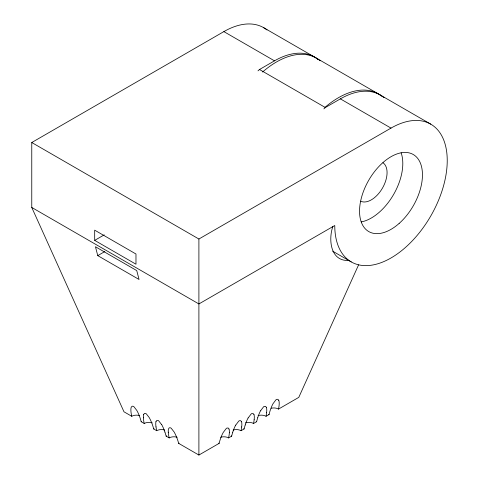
<?xml version="1.0" encoding="UTF-8"?>
<svg xmlns="http://www.w3.org/2000/svg" width="479" height="479" viewBox="0 0 479 479"><rect width="100%" height="100%" fill="white"/><g stroke="black" fill="none" stroke-linecap="round" stroke-linejoin="round"><path stroke-width="0.72" d="M229.375 432.262L229.363 432.633A48.445 20.016 -48.7 0 1 228.579 437.914A6.676 3.856 0 0 0 220.627 437.261M266.659 412.533L266.049 416.281A6.676 3.856 0 0 0 258.085 415.634M254.193 419.73L253.565 423.49A6.676 3.856 0 0 0 245.601 422.843M241.727 426.933L241.075 430.699A6.676 3.856 0 0 0 233.111 430.052M253.565 423.49L256.6 421.736L257.654 417.802M241.075 430.699L244.116 428.945L245.188 424.993M228.591 437.908L231.632 436.153L232.722 432.19M332.797 226.639C328.307 239.71 330.408 261.534 348.874 260.456M156.004 421.706L156.771 420.46L158.022 420.454A2.437 1.006 48.7 0 1 158.765 420.927L161.645 424.639M143.67 414.515L144.401 413.449L145.64 413.455A2.431 1.006 48.7 0 1 146.382 413.922L149.226 417.586A24.501 10.125 48.7 0 1 151.406 422.107L151.627 422.592A47.744 19.723 48.7 0 1 153.657 428.933L156.717 430.699A6.676 3.856 0 0 1 164.68 430.052M358.585 264.869L298.782 397.378L278.533 409.072A6.676 3.856 0 0 0 271.162 408.258M260.594 410.766L263.552 406.833A2.437 1.006 -48.7 0 1 264.294 406.36L265.564 406.342L266.348 407.372M248.164 417.939L251.128 414.006A2.437 1.006 -48.7 0 1 251.87 413.533L253.14 413.515L253.912 414.551M235.734 425.113L238.704 421.173A2.437 1.006 -48.7 0 1 239.452 420.7L240.715 420.688L241.482 421.736M139.706 415.634A6.676 3.856 0 0 0 131.743 416.281L123.983 411.796L31.764 207.455L31.764 142.52L223.867 31.608A79.532 45.918 -60 0 1 267.001 29.973M257.995 70.856A82.31 47.523 -60 0 1 259.498 69.503L274.497 60.839A79.532 45.918 -60 0 1 318.158 59.641M94.68 240.374L135.976 264.216L135.976 254.002L94.68 230.159L94.68 240.374L104.23 234.866M323.87 108.883A82.31 47.523 -60 0 1 325.373 107.53L340.371 98.872A79.532 45.918 -60 0 1 384.026 97.668M97.758 255.63L139.048 279.473L136.743 270.581L95.453 246.745L97.758 255.63L104.793 251.565M31.764 142.52L198.899 239.015L391.002 128.103A79.532 45.918 -60 0 1 447.236 160.573A79.532 45.918 -60 0 1 391.002 257.971A79.532 45.918 -60 0 1 334.767 225.507L198.899 303.949L31.764 207.455M168.297 432.19A26.77 11.059 48.7 0 1 168.47 429.004L169.249 427.801L170.488 427.801A2.437 1.006 48.7 0 1 171.225 428.268L174.087 431.932A24.633 10.179 48.7 0 1 176.308 436.477L176.535 436.962A47.822 19.759 48.7 0 1 178.631 443.35L198.899 455.05L219.148 443.356A47.104 19.459 -48.7 0 1 221.082 437.111L221.28 436.638A24.645 10.179 -48.7 0 1 223.268 432.405L226.25 428.513A2.437 1.006 -48.7 0 1 226.986 428.046L228.238 428.022L228.998 429.052M266.049 416.281L269.09 414.527A6.676 3.856 0 0 1 268.683 414.269M263.636 27.668L314.266 56.899M316.23 58.037L378.171 93.794M380.134 94.932L430.765 124.163M223.867 31.608L274.497 60.839M340.371 98.872L391.002 128.103M259.498 69.503L325.373 107.53M332.654 251.182L351.239 261.911M131.755 416.287A48.894 20.196 48.7 0 1 130.905 410.952L130.899 410.581A26.399 10.903 48.7 0 1 131.204 407.306L132.108 406.204L133.222 406.282A2.431 1.006 48.7 0 1 133.958 406.749L136.796 410.413A24.441 10.095 48.7 0 1 138.958 414.928L139.173 415.407A47.708 19.711 48.7 0 1 141.173 421.724L144.233 423.49A6.676 3.856 0 0 1 152.196 422.843M164.962 432.094L166.159 436.153L169.201 437.908A6.676 3.856 0 0 1 177.164 437.261M278.736 400.324L277.946 399.324L276.676 399.354A2.431 1.006 -48.7 0 0 275.94 399.821L273.018 403.707A24.423 10.089 -48.7 0 0 271.114 407.892L270.91 408.365A47.02 19.423 -48.7 0 0 269.108 414.515M156.717 430.699L155.968 426.879M168.267 432.172L168.291 432.549M143.353 417.778L143.377 418.155A48.828 20.172 48.7 0 0 144.245 423.496M198.899 239.015L198.899 455.05M401.127 152.789A44.493 25.686 -60 0 1 393.582 194.528A44.493 25.686 -60 0 1 361.208 221.927M382.949 162.728A22.244 12.843 -60 0 1 382.464 188.109A22.244 12.843 -60 0 1 360.729 201.222M325.013 107.332A79.532 45.918 -60 0 1 381.535 96.099M262.552 72.03A79.532 45.918 -60 0 1 320.128 60.773M278.521 409.078A48.762 20.142 -48.7 0 0 279.203 403.839L279.197 403.48A26.602 10.993 -48.7 0 0 278.766 400.3M256.6 421.736A6.676 3.856 0 0 1 256.199 421.478M257.732 417.76A31.8 13.137 -48.7 0 1 260.516 410.79M266.432 407.294A33.183 13.711 -48.7 0 1 266.587 412.581M244.116 428.945A6.676 3.856 0 0 1 243.709 428.687M245.266 424.951A31.848 13.161 -48.7 0 1 248.086 417.963M254.002 414.473A33.087 13.669 -48.7 0 1 254.121 419.784M231.632 436.153A6.676 3.856 0 0 1 231.225 435.896M232.8 432.148A31.901 13.178 -48.7 0 1 235.656 425.13M241.566 421.658A32.997 13.634 -48.7 0 1 241.65 426.981M219.148 443.356A6.676 3.856 0 0 1 218.741 443.105M229.028 429.028A26.243 10.843 -48.7 0 1 229.339 432.286M141.592 421.478A6.676 3.856 0 0 1 141.191 421.736M154.082 428.687A6.676 3.856 0 0 1 153.675 428.945M143.395 417.808A26.315 10.873 48.7 0 1 143.64 414.485M166.566 435.896A6.676 3.856 0 0 1 166.159 436.153M161.734 424.657A31.979 13.214 48.7 0 1 164.878 432.046M156.034 426.921A33.554 13.861 48.7 0 1 155.932 421.64M179.05 443.105A6.676 3.856 0 0 1 178.649 443.356M169.213 437.914A48.708 20.124 48.7 0 1 168.279 432.543M399.145 223.424A44.493 25.686 -60 0 0 413.245 154.507A44.493 25.686 -60 0 0 360.615 201.18A44.493 25.686 -60 0 0 399.145 223.424"/></g></svg>
